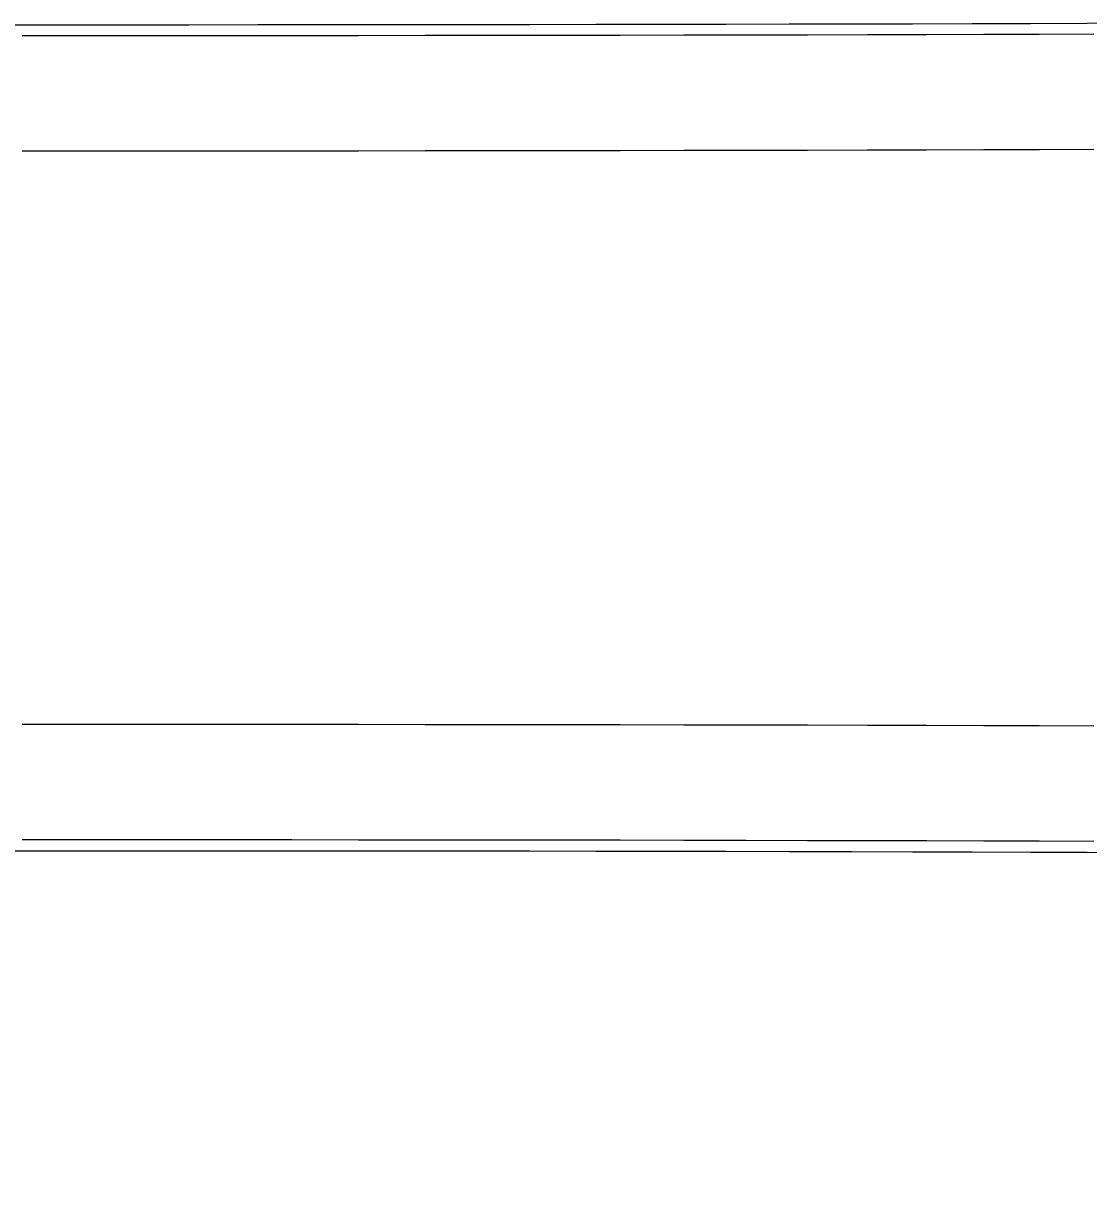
# Model space of a CAD drawing. Header units: millimetres. Extents: x -8083 to 6576, y -6691 to 5601.
# Drawn here: x 19.5 to 158.1, y -160.5 to -8.9 of the extents above; entities that cross this region are included whole.
import ezdxf

# ---------------------------------------------------------------- set-up
doc = ezdxf.new("R2010")
doc.units = ezdxf.units.MM
doc.layers.add('DIKOM_ОБЪЕКТ', color=7, linetype='Continuous')
doc.layers.add('DIKOM_РАЗМЕР_ОБЪЕКТА', color=7, linetype='Continuous')
doc.styles.add('style1', font='arial.ttf', dxfattribs={"width": 0.8})
doc.dimstyles.new('1-50', dxfattribs={"dimtxt": 300, "dimasz": 200, "dimexe": 100, "dimexo": 0, "dimgap": 100, "dimtad": 1, "dimtxsty": 'style1', "dimcen": 200, "dimclrd": 7, "dimclre": 7, "dimclrt": 7, "dimadec": 1, "dimazin": 2, "dimtfac": 1, "dimtmove": 0, "dimatfit": 2, "dimfxl": 0, "dimlwd": 25, "dimlwe": 18, "dimarcsym": 0})

# ---------------------------------------------------------------- blocks, each defined once
blk = doc.blocks.new('*D10')
at = {"layer": 'Defpoints', "color": 0, "transparency": 16777216}
for p in [(-4711.62, -59.88), (5076.72, -1609.88), (5076.72, -5900.19)]:
    blk.add_point(p, dxfattribs=at)
at = {"layer": 'DIKOM_РАЗМЕР_ОБЪЕКТА', "color": 7, "lineweight": 18, "transparency": 16777216}
for p, q in [((-4711.62, -59.88), (-4711.62, -6000.19)), ((5076.72, -1609.88), (5076.72, -6000.19))]:
    blk.add_line(p, q, dxfattribs=at)
at = {"layer": 'DIKOM_РАЗМЕР_ОБЪЕКТА', "color": 7, "lineweight": 25, "transparency": 16777216}
blk.add_line((-4511.62, -5900.19), (4876.72, -5900.19), dxfattribs=at)
at = {"layer": 'DIKOM_РАЗМЕР_ОБЪЕКТА', "color": 7, "transparency": 16777216}
for points in [[(-4511.62, -5866.86), (-4511.62, -5933.52), (-4711.62, -5900.19)], [(4876.72, -5866.86), (4876.72, -5933.52), (5076.72, -5900.19)]]:
    blk.add_solid(points, dxfattribs=at)
at = {"layer": 'DIKOM_РАЗМЕР_ОБЪЕКТА', "color": 7, "transparency": 16777216, "insert": (410.05, -5647.02), "char_height": 300, "attachment_point": 5, "style": 'style1'}
blk.add_mtext('10000', dxfattribs=at)

msp = doc.modelspace()

# ---------------------------------------------------------------- linework, layer by layer
at = {"layer": 'DIKOM_ОБЪЕКТ', "color": 7, "linetype": 'Continuous', "lineweight": 15, "flags": 128}
for points in [[(164.985, -8.902), (157.842, -8.928), (150.482, -8.952), (142.917, -8.974), (135.162, -8.995), (127.227, -9.015), (119.127, -9.033), (110.875, -9.05), (102.484, -9.065), (93.969, -9.078), (85.343, -9.09), (76.621, -9.1), (67.817, -9.109), (58.945, -9.115), (50.021, -9.121), (41.059, -9.124), (32.074, -9.126), (23.081, -9.126), (14.095, -9.124)], [(158.729, -10.321), (151.675, -10.345), (144.412, -10.368), (136.952, -10.389), (129.309, -10.409), (121.494, -10.428), (113.521, -10.445), (105.403, -10.461), (97.155, -10.475), (88.789, -10.487), (80.321, -10.498), (71.764, -10.507), (63.133, -10.515), (54.442, -10.521), (45.707, -10.525), (36.94, -10.528), (28.159, -10.529), (19.377, -10.528)], [(158.729, -25.32), (151.675, -25.345), (144.412, -25.368), (136.952, -25.389), (129.309, -25.409), (121.494, -25.428), (113.521, -25.445), (105.403, -25.461), (97.155, -25.475), (88.789, -25.487), (80.321, -25.498), (71.764, -25.507), (63.133, -25.515), (54.442, -25.521), (45.707, -25.525), (36.94, -25.527), (28.159, -25.528), (19.377, -25.528)], [(158.725, -100.303), (151.671, -100.278), (144.408, -100.255), (136.948, -100.234), (129.305, -100.214), (121.49, -100.195), (113.517, -100.178), (105.399, -100.162), (97.151, -100.148), (88.785, -100.136), (80.317, -100.125), (71.76, -100.116), (63.129, -100.108), (54.438, -100.102), (45.703, -100.098), (36.937, -100.096), (28.155, -100.095), (19.373, -100.095)], [(158.725, -115.302), (151.671, -115.278), (144.408, -115.255), (136.948, -115.234), (129.305, -115.214), (121.49, -115.195), (113.517, -115.178), (105.399, -115.162), (97.151, -115.148), (88.785, -115.136), (80.317, -115.125), (71.76, -115.116), (63.129, -115.108), (54.438, -115.102), (45.703, -115.098), (36.937, -115.095), (28.155, -115.094), (19.373, -115.095)], [(14.091, -116.499), (23.078, -116.497), (32.07, -116.497), (41.055, -116.499), (50.017, -116.502), (58.941, -116.508), (67.813, -116.514), (76.617, -116.523), (85.339, -116.533), (93.965, -116.545), (102.48, -116.558), (110.871, -116.573), (119.123, -116.59), (127.223, -116.608), (135.158, -116.628), (142.913, -116.649), (150.478, -116.671), (157.838, -116.695), (164.982, -116.721)]]:
    msp.add_lwpolyline(points, dxfattribs=at)

# ---------------------------------------------------------------- dimensions: what is measured, and where the dimension line sits
at = {"layer": 'DIKOM_РАЗМЕР_ОБЪЕКТА'}
dim = msp.add_linear_dim(base=(5076.718, -5900.189), p1=(-4711.621, -59.882), p2=(5076.718, -1609.882), text='10000', dimstyle='1-50', dxfattribs=at)
dim.commit()
dim.dimension.update_dxf_attribs({"geometry": '*D10', "text_midpoint": (410.054, -5900.189), "dimtype": 160})

doc.saveas('drawing.dxf')
